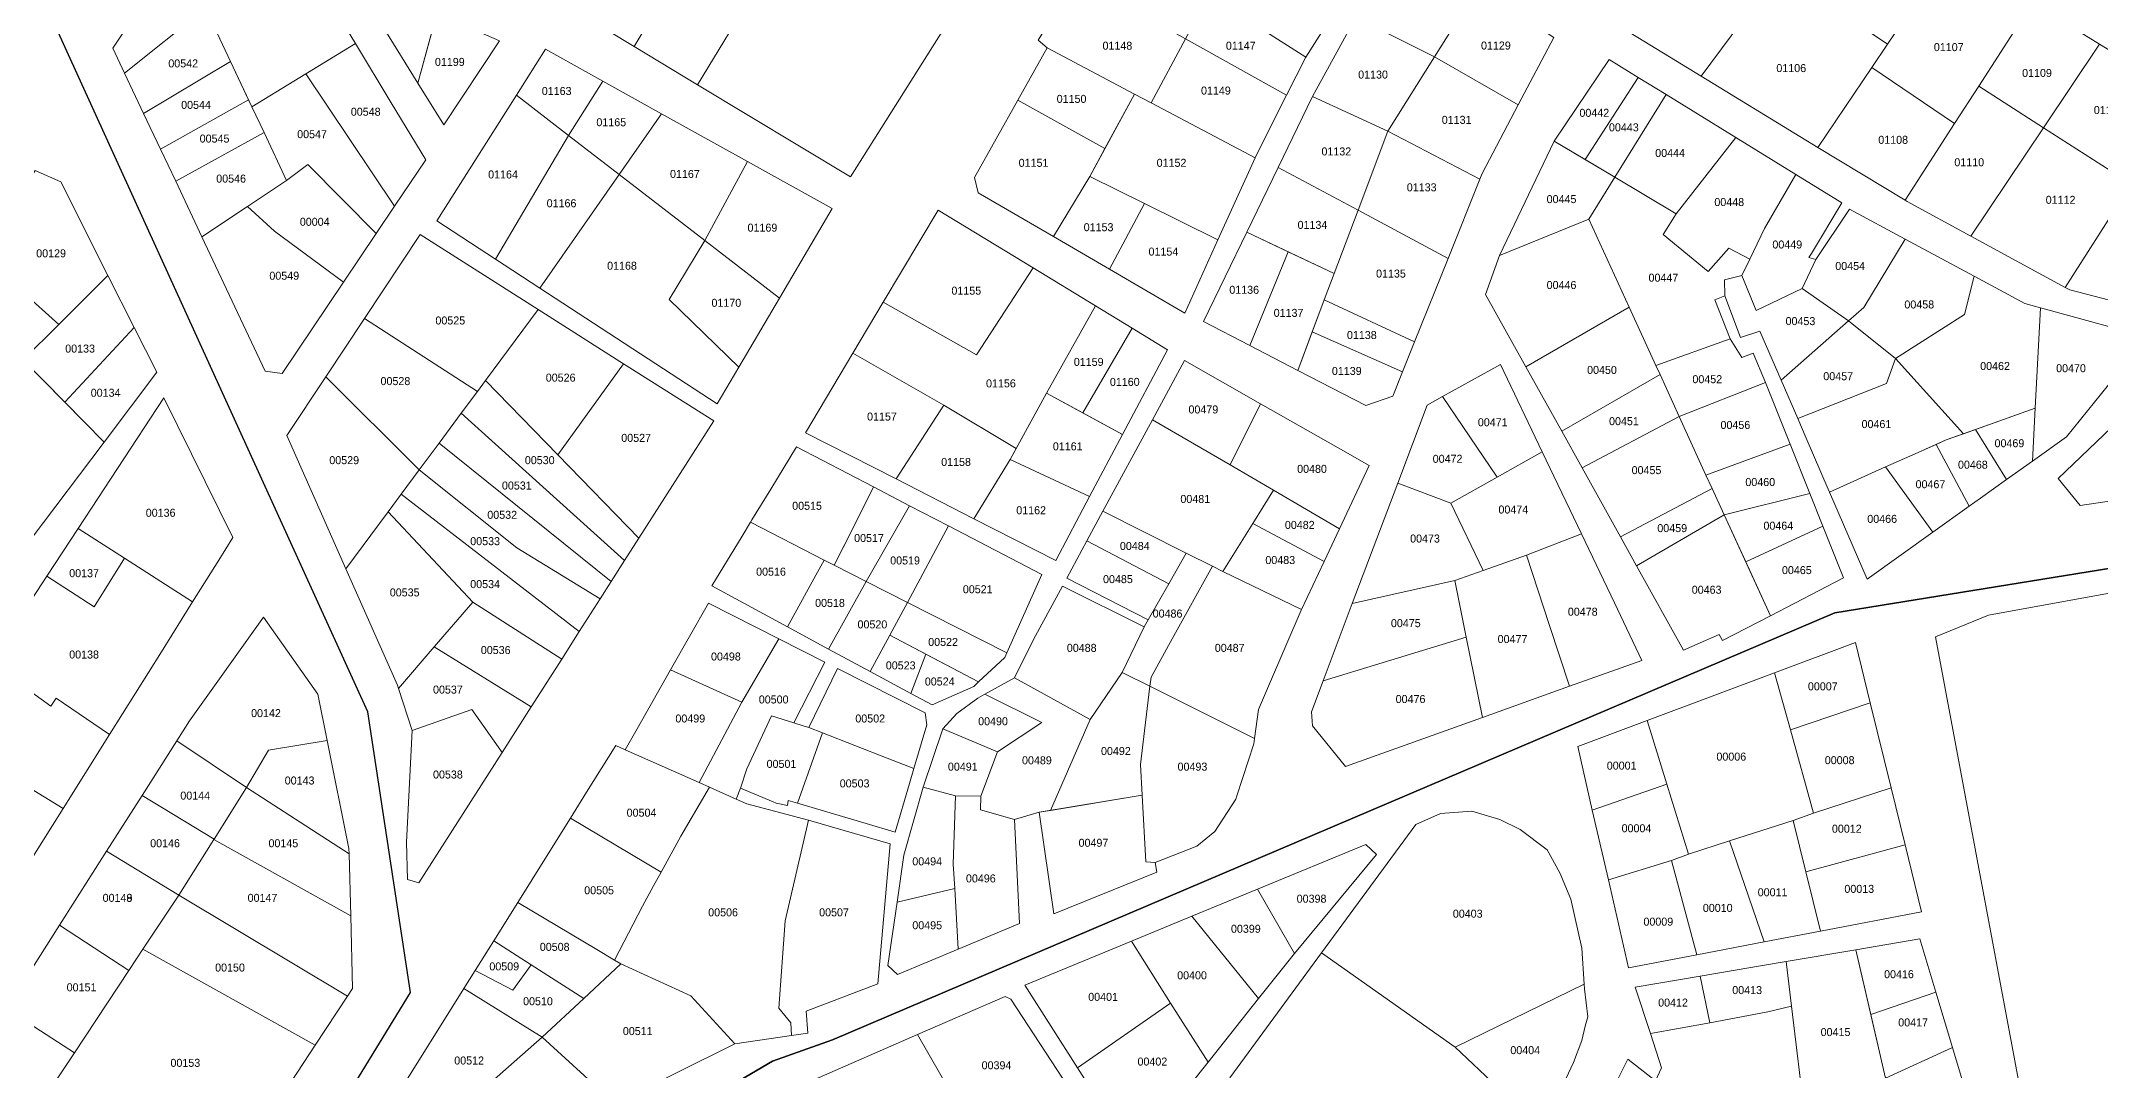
# Model space of a CAD drawing. Header units: metres. Extents: x 245225 to 248406, y 1633796 to 1637634.
# Drawn here: x 245942.6 to 246328.6, y 1634836.4 to 1635029.3 of the extents above; entities that cross this region are included whole.
import ezdxf
from ezdxf.enums import TextEntityAlignment as Align

# ---------------------------------------------------------------- set-up
doc = ezdxf.new("R2010")
doc.units = ezdxf.units.M
doc.header["$MEASUREMENT"] = 0
doc.layers.add('historique_numero_parcelle', color=7, linetype='Continuous')
doc.layers.add('limites_sections', color=7, linetype='Continuous')
doc.layers.add('LIMITES_PARCELLES', color=7, linetype='Continuous', lineweight=0, true_color=0xffffff)
doc.styles.add('Style-FANCY', font='FANCY.shx')

msp = doc.modelspace()

# ---------------------------------------------------------------- linework, layer by layer
at = {"layer": 'limites_parcelles', "flags": 128}
for points in [[(246065.591, 1635021.148), (246076.526, 1635039.201), (246086.776, 1635056.123), (246116.227, 1635038.828), (246094.214, 1635003.903), (246065.591, 1635021.148)], [(246251.894, 1635046.184), (246264.945, 1635037.98), (246253.646, 1635022.812), (246239.265, 1635031.621), (246245.014, 1635041.951), (246248.983, 1635048.169), (246251.894, 1635046.184)], [(245973.386, 1635035.478), (245958.195, 1635023.372), (245955.995, 1635028.033), (245968.247, 1635046.411), (245970.693, 1635041.209), (245973.386, 1635035.478)], [(246185.328, 1635035.422), (246179.581, 1635026.35), (246161.377, 1635037.973), (246162.376, 1635039.847), (246167.436, 1635047.055), (246185.328, 1635035.422)], [(246315.792, 1635036.529), (246305.709, 1635020.934), (246301.157, 1635013.892), (246285.671, 1635024.422), (246288.62, 1635028.799), (246300.262, 1635046.079), (246315.792, 1635036.529)], [(246001.443, 1635028.916), (245982.059, 1635017.027), (245978.054, 1635025.546), (245975.062, 1635031.912), (245993.167, 1635042.625), (246001.443, 1635028.916)], [(246157.018, 1635029.795), (246150.618, 1635017.788), (246147.488, 1635019.444), (246131.12, 1635028.103), (246129.416, 1635029.525), (246136.546, 1635041.238), (246157.018, 1635029.795)], [(246288.62, 1635028.799), (246285.671, 1635024.422), (246275.549, 1635009.397), (246253.646, 1635022.812), (246264.945, 1635037.98), (246268.298, 1635042.48), (246288.62, 1635028.799)], [(245958.195, 1635023.372), (245973.386, 1635035.478), (245975.062, 1635031.912), (245978.054, 1635025.546), (245961.764, 1635015.812), (245958.195, 1635023.372)], [(246008.805, 1634998.414), (245992.178, 1635023.233), (246001.443, 1635028.916), (246008.142, 1635017.82), (246014.627, 1635007.078), (246008.805, 1634998.414)], [(246175.975, 1635019.2), (246170.214, 1635007.776), (246170.084, 1635007.49), (246150.618, 1635017.788), (246157.018, 1635029.795), (246175.975, 1635019.2)], [(246219.384, 1635017.42), (246212.601, 1635004.548), (246212.169, 1635003.472), (246194.92, 1635012.463), (246203.674, 1635026.397), (246219.384, 1635017.42)], [(246008.805, 1634998.414), (246005.374, 1634993.308), (245992.524, 1635006.22), (245988.531, 1635003.255), (245984.327, 1635012.2), (245982.059, 1635017.027), (245992.178, 1635023.233), (246008.805, 1634998.414)], [(246317.835, 1635013.122), (246304.223, 1634992.826), (246292.297, 1634999.317), (246291.891, 1634999.561), (246301.157, 1635013.892), (246305.709, 1635020.934), (246317.835, 1635013.122)], [(245964.934, 1635009.095), (245981.449, 1635018.323), (245982.059, 1635017.027), (245984.327, 1635012.2), (245967.773, 1635003.081), (245964.934, 1635009.095)], [(246141.93, 1635009.216), (246139.093, 1635003.996), (246132.28, 1634992.723), (246118.144, 1635000.95), (246117.509, 1635003.807), (246125.631, 1635018.306), (246141.93, 1635009.216)], [(246150.618, 1635017.788), (246170.084, 1635007.49), (246163.115, 1634992.141), (246149.363, 1634998.928), (246139.093, 1635003.996), (246147.488, 1635019.444), (246150.618, 1635017.788)], [(246194.92, 1635012.463), (246189.356, 1634997.67), (246174.382, 1635005.678), (246180.745, 1635018.836), (246180.832, 1635018.994), (246194.92, 1635012.463)], [(246330.32, 1635005.079), (246334.269, 1635002.535), (246321.88, 1634983.216), (246304.223, 1634992.826), (246317.835, 1635013.122), (246330.32, 1635005.079)], [(245988.531, 1635003.255), (245981.242, 1634998.379), (245972.692, 1634992.66), (245967.773, 1635003.081), (245984.327, 1635012.2), (245988.531, 1635003.255)], [(246271.404, 1635004.354), (246265.508, 1634994.226), (246262.772, 1634988.498), (246258.84, 1634990.575), (246254.951, 1634986.21), (246246.537, 1634993.115), (246248.998, 1634997.005), (246260.185, 1635011.271), (246271.404, 1635004.354)], [(245955.081, 1634985.443), (245945.866, 1634976.248), (245931.474, 1634989.106), (245941.468, 1635005.131), (245946.23, 1635003.015), (245955.081, 1634985.443)], [(246005.374, 1634993.308), (245999.236, 1634984.174), (245986.282, 1634993.73), (245981.242, 1634998.379), (245988.531, 1635003.255), (245992.524, 1635006.22), (246005.374, 1634993.308)], [(246066.917, 1634992.012), (246060.246, 1634980.945), (246073.321, 1634968.285), (246069.237, 1634961.358), (246036.001, 1634983.068), (246050.869, 1635004.387), (246066.917, 1634992.012)], [(246248.998, 1634997.005), (246246.537, 1634993.115), (246254.951, 1634986.21), (246258.84, 1634990.575), (246262.772, 1634988.498), (246261.301, 1634985.416), (246258.046, 1634984.622), (246258.126, 1634981.606), (246256.221, 1634980.891), (246259.078, 1634973.589), (246245.179, 1634968.591), (246240.184, 1634979.514), (246232.646, 1634995.999), (246237.506, 1635003.832), (246248.998, 1634997.005)], [(246272.625, 1634982.982), (246263.973, 1634978.854), (246261.301, 1634985.416), (246262.772, 1634988.498), (246265.508, 1634994.226), (246271.404, 1635004.354), (246280.017, 1634999.045), (246274.338, 1634989.547), (246273.878, 1634988.779), (246275.148, 1634988.461), (246272.625, 1634982.982)], [(246343.358, 1634996.679), (246333.092, 1634980.061), (246322.777, 1634982.727), (246321.88, 1634983.216), (246334.269, 1635002.535), (246343.358, 1634996.679)], [(245999.236, 1634984.174), (245987.745, 1634967.073), (245984.57, 1634967.496), (245972.692, 1634992.66), (245981.242, 1634998.379), (245986.282, 1634993.73), (245999.236, 1634984.174)], [(246206.225, 1634988.649), (246199.961, 1634973.028), (246183.031, 1634980.856), (246184.895, 1634985.812), (246189.356, 1634997.67), (246206.225, 1634988.649)], [(246291.909, 1634992.272), (246284.134, 1634979.41), (246281.281, 1634976.91), (246272.625, 1634982.982), (246275.148, 1634988.461), (246281.498, 1634997.881), (246291.909, 1634992.272)], [(246240.184, 1634979.514), (246220.816, 1634968.295), (246213.236, 1634981.9), (246215.882, 1634989.202), (246232.646, 1634995.999), (246240.184, 1634979.514)], [(246035.72, 1634979.05), (246025.842, 1634965.75), (246024.313, 1634963.691), (246003.136, 1634977.37), (246013.569, 1634993.108), (246035.72, 1634979.05)], [(246169.064, 1634972.335), (246176.258, 1634989.876), (246184.895, 1634985.812), (246183.031, 1634980.856), (246178.068, 1634967.66), (246169.064, 1634972.335)], [(246304.843, 1634985.304), (246303.026, 1634978.14), (246290.087, 1634969.885), (246281.281, 1634976.91), (246284.134, 1634979.41), (246291.909, 1634992.272), (246304.843, 1634985.304)], [(245945.866, 1634976.248), (245939.218, 1634969.615), (245937.522, 1634967.923), (245925.163, 1634978.986), (245931.474, 1634989.106), (245945.866, 1634976.248)], [(246140.175, 1634979.726), (246130.972, 1634963.396), (246125.313, 1634953.02), (246111.757, 1634961.128), (246094.704, 1634970.879), (246100.392, 1634980.416), (246117.881, 1634970.559), (246128.461, 1634986.853), (246140.175, 1634979.726)], [(245959.978, 1634975.721), (245947.009, 1634961.677), (245939.218, 1634969.615), (245945.866, 1634976.248), (245955.081, 1634985.443), (245959.978, 1634975.721)], [(246272.625, 1634982.982), (246281.281, 1634976.91), (246268.645, 1634965.838), (246264.671, 1634975.02), (246261.063, 1634973.827), (246258.126, 1634981.606), (246258.046, 1634984.622), (246261.301, 1634985.416), (246263.973, 1634978.854), (246272.625, 1634982.982)], [(246302.825, 1634955.79), (246290.087, 1634969.885), (246303.026, 1634978.14), (246304.843, 1634985.304), (246314.307, 1634980.206), (246317.293, 1634979.387), (246316.282, 1634960.585), (246302.825, 1634955.79)], [(246245.179, 1634968.591), (246245.969, 1634966.865), (246227.526, 1634956.25), (246220.816, 1634968.295), (246240.184, 1634979.514), (246245.179, 1634968.591)], [(246315.748, 1634950.668), (246316.282, 1634960.585), (246317.293, 1634979.387), (246330.499, 1634975.761), (246335.262, 1634971.422), (246322.138, 1634955.23), (246315.748, 1634950.668)], [(246024.313, 1634963.691), (246021.29, 1634959.622), (246017.151, 1634954.048), (246013.424, 1634949.03), (245995.89, 1634966.441), (246003.136, 1634977.37), (246024.313, 1634963.691)], [(246197.692, 1634967.37), (246195.879, 1634962.85), (246190.799, 1634961.05), (246178.068, 1634967.66), (246180.793, 1634974.904), (246197.692, 1634967.37)], [(246290.087, 1634969.885), (246288.421, 1634965.202), (246271.766, 1634958.626), (246268.645, 1634965.838), (246281.281, 1634976.91), (246290.087, 1634969.885)], [(246265.729, 1634965.39), (246249.558, 1634959.016), (246245.969, 1634966.865), (246245.179, 1634968.591), (246259.078, 1634973.589), (246261.301, 1634970.096), (246263.386, 1634970.902), (246265.729, 1634965.39)], [(245954.345, 1634954.201), (245940.674, 1634936.075), (245921.594, 1634949.535), (245920.129, 1634950.569), (245927.907, 1634958.329), (245937.522, 1634967.923), (245939.218, 1634969.615), (245954.345, 1634954.201)], [(246288.222, 1634949.556), (246277.722, 1634944.865), (246277.487, 1634945.408), (246273.347, 1634954.973), (246271.766, 1634958.626), (246288.421, 1634965.202), (246290.087, 1634969.885), (246302.825, 1634955.79), (246299.612, 1634954.645), (246293.763, 1634952.032), (246288.222, 1634949.556)], [(246013.424, 1634949.03), (246010.01, 1634944.434), (246007.591, 1634941.177), (245999.653, 1634930.488), (245988.592, 1634955.431), (245995.89, 1634966.441), (246013.424, 1634949.03)], [(246039.388, 1634951.841), (246054.592, 1634936.229), (246051.91, 1634932.025), (246021.29, 1634959.622), (246024.313, 1634963.691), (246025.842, 1634965.75), (246039.388, 1634951.841)], [(246215.46, 1634947.675), (246206.773, 1634942.798), (246196.807, 1634946.515), (246202.335, 1634961.156), (246205.193, 1634962.739), (246215.46, 1634947.675)], [(245975.863, 1634932.119), (245970.941, 1634924.268), (245958.186, 1634932.454), (245949.472, 1634938.046), (245956.856, 1634949.296), (245965.545, 1634962.533), (245978.509, 1634936.339), (245975.863, 1634932.119)], [(246125.313, 1634953.02), (246124.197, 1634950.974), (246117.371, 1634939.87), (246102.786, 1634947.311), (246111.757, 1634961.128), (246125.313, 1634953.02)], [(246191.434, 1634949.832), (246185.884, 1634937.992), (246179.674, 1634941.609), (246173.5, 1634945.206), (246165.387, 1634949.932), (246171.07, 1634961.415), (246185.667, 1634953.113), (246191.434, 1634949.832)], [(246254.575, 1634948.046), (246255.742, 1634945.493), (246238.552, 1634936.461), (246231.354, 1634949.379), (246249.558, 1634959.016), (246254.575, 1634948.046)], [(246165.387, 1634949.932), (246173.5, 1634945.206), (246169.625, 1634938.991), (246164.017, 1634929.992), (246162.071, 1634930.969), (246157.181, 1634933.424), (246141.557, 1634941.266), (246150.826, 1634958.415), (246165.387, 1634949.932)], [(246305.999, 1634943.708), (246303.923, 1634942.226), (246297.683, 1634953.783), (246299.612, 1634954.645), (246305.109, 1634956.603), (246310.883, 1634947.195), (246305.999, 1634943.708)], [(246049.386, 1634928.07), (246047.318, 1634924.83), (246031.711, 1634934.411), (246013.424, 1634949.03), (246017.151, 1634954.048), (246049.386, 1634928.07)], [(246091.639, 1634932.011), (246091.203, 1634931.143), (246089.298, 1634932.096), (246075.522, 1634939.226), (246075.781, 1634939.651), (246079.294, 1634945.413), (246084.119, 1634953.325), (246098.571, 1634945.807), (246094.486, 1634937.676), (246091.639, 1634932.011)], [(246231.23, 1634937.049), (246220.955, 1634933.061), (246212.809, 1634930.175), (246206.773, 1634942.798), (246215.46, 1634947.675), (246223.9, 1634952.413), (246231.23, 1634937.049)], [(246274.039, 1634944.555), (246257.987, 1634940.584), (246255.742, 1634945.493), (246254.575, 1634948.046), (246270.328, 1634953.859), (246274.039, 1634944.555)], [(246303.923, 1634942.226), (246297.111, 1634937.363), (246288.222, 1634949.556), (246293.763, 1634952.032), (246297.683, 1634953.783), (246303.923, 1634942.226)], [(246043.404, 1634918.697), (246010.01, 1634944.434), (246013.424, 1634949.03), (246031.711, 1634934.411), (246047.318, 1634924.83), (246043.404, 1634918.697)], [(246043.404, 1634918.697), (246040.125, 1634913.557), (246023.456, 1634924.251), (246007.591, 1634941.177), (246010.01, 1634944.434), (246043.404, 1634918.697)], [(246105.32, 1634942.296), (246097.184, 1634928.11), (246091.203, 1634931.143), (246094.486, 1634937.676), (246098.571, 1634945.807), (246105.32, 1634942.296)], [(246179.674, 1634941.609), (246185.884, 1634937.992), (246183.011, 1634931.862), (246169.625, 1634938.991), (246173.5, 1634945.206), (246179.674, 1634941.609)], [(246206.773, 1634942.798), (246212.809, 1634930.175), (246207.514, 1634928.299), (246188.287, 1634923.945), (246196.807, 1634946.515), (246206.773, 1634942.798)], [(246023.456, 1634924.251), (246016.237, 1634915.86), (246009.527, 1634908.062), (246009.335, 1634908.653), (245999.653, 1634930.488), (246007.591, 1634941.177), (246023.456, 1634924.251)], [(246266.637, 1634921.667), (246257.686, 1634917.024), (246257.051, 1634918.188), (246250.383, 1634915.225), (246241.575, 1634931.034), (246257.987, 1634940.584), (246266.637, 1634921.667)], [(246089.298, 1634932.096), (246087.752, 1634929.274), (246082.451, 1634919.603), (246068.244, 1634927.29), (246073.917, 1634936.593), (246075.522, 1634939.226), (246089.298, 1634932.096)], [(246242.552, 1634913.32), (246228.971, 1634908.456), (246225.249, 1634919.881), (246220.955, 1634933.061), (246231.23, 1634937.049), (246237.408, 1634924.1), (246242.552, 1634913.32)], [(245970.941, 1634924.268), (245965.089, 1634914.935), (245955.377, 1634899.445), (245945.394, 1634906.256), (245944.393, 1634904.756), (245932.989, 1634912.932), (245943.617, 1634929.125), (245952.496, 1634923.334), (245958.186, 1634932.454), (245970.941, 1634924.268)], [(246091.203, 1634931.143), (246097.184, 1634928.11), (246090.15, 1634915.438), (246082.451, 1634919.603), (246087.752, 1634929.274), (246089.298, 1634932.096), (246091.203, 1634931.143)], [(246162.071, 1634930.969), (246154.518, 1634917.324), (246150.576, 1634910.201), (246150.362, 1634908.456), (246145.178, 1634911.048), (246149.306, 1634919.62), (246150.046, 1634920.89), (246153.886, 1634927.635), (246157.181, 1634933.424), (246162.071, 1634930.969)], [(246225.249, 1634919.881), (246228.971, 1634908.456), (246212.669, 1634902.619), (246209.654, 1634917.636), (246207.514, 1634928.299), (246212.809, 1634930.175), (246220.955, 1634933.061), (246225.249, 1634919.881)], [(246170.691, 1634904.112), (246169.977, 1634898.672), (246150.362, 1634908.456), (246150.576, 1634910.201), (246154.518, 1634917.324), (246162.071, 1634930.969), (246164.017, 1634929.992), (246178.784, 1634922.844), (246178.734, 1634922.739), (246172.766, 1634908.919), (246170.691, 1634904.112)], [(246118.242, 1634909.278), (246101.619, 1634918.07), (246104.91, 1634924.192), (246123.564, 1634914.732), (246123.171, 1634913.849), (246118.242, 1634909.278)], [(246149.306, 1634919.62), (246145.178, 1634911.048), (246139.146, 1634902.264), (246124.971, 1634910.039), (246128.569, 1634917.235), (246133.975, 1634927.238), (246149.306, 1634919.62)], [(245985.171, 1634896.462), (245981.043, 1634889.477), (245967.986, 1634898.268), (245970.351, 1634901.988), (245984.229, 1634921.397), (245994.429, 1634907.015), (245996.184, 1634898.28), (245985.171, 1634896.462)], [(246089.408, 1634912.995), (246083.648, 1634901.604), (246079.456, 1634902.938), (246074.805, 1634892.999), (246073.641, 1634889.401), (246072.797, 1634887.33), (246067.835, 1634889.532), (246065.856, 1634890.411), (246073.855, 1634905.485), (246080.804, 1634917.342), (246089.408, 1634912.995)], [(246212.669, 1634902.619), (246186.989, 1634893.423), (246180.851, 1634901.043), (246180.639, 1634903.689), (246182.821, 1634909.469), (246209.654, 1634917.636), (246212.669, 1634902.619)], [(245932.989, 1634912.932), (245944.393, 1634904.756), (245945.394, 1634906.256), (245955.377, 1634899.445), (245946.692, 1634885.592), (245935.975, 1634892.134), (245924.097, 1634899.384), (245932.989, 1634912.932)], [(246034.402, 1634904.589), (246028.938, 1634896.027), (246023.245, 1634904.142), (246012.087, 1634900.186), (246009.527, 1634908.062), (246016.237, 1634915.86), (246034.402, 1634904.589)], [(246105.553, 1634907.104), (246108.359, 1634914.505), (246118.242, 1634909.278), (246117.351, 1634908.451), (246109.519, 1634904.959), (246105.553, 1634907.104)], [(246073.855, 1634905.485), (246065.856, 1634890.411), (246052.033, 1634896.548), (246054.274, 1634900.514), (246060.533, 1634911.542), (246073.855, 1634905.485)], [(246108.566, 1634901.254), (246106.143, 1634893.033), (246101.111, 1634894.995), (246089.001, 1634899.718), (246086.441, 1634900.716), (246091.827, 1634911.773), (246108.249, 1634903.477), (246108.566, 1634901.254)], [(246118.667, 1634887.857), (246121.816, 1634896.149), (246130.071, 1634901.653), (246119.41, 1634906.959), (246124.971, 1634910.039), (246139.146, 1634902.264), (246131.719, 1634885.199), (246129.615, 1634884.852), (246124.971, 1634883.474), (246118.587, 1634885.317), (246118.667, 1634887.857)], [(246131.719, 1634885.199), (246139.146, 1634902.264), (246145.178, 1634911.048), (246150.362, 1634908.456), (246148.695, 1634894.86), (246148.565, 1634893.797), (246148.9, 1634888.036), (246131.719, 1634885.199)], [(246270.399, 1634900.272), (246274.722, 1634884.666), (246270.885, 1634883.343), (246258.979, 1634879.506), (246251.306, 1634876.993), (246247.234, 1634890.117), (246243.537, 1634902.031), (246267.43, 1634910.991), (246270.399, 1634900.272)], [(246121.816, 1634896.149), (246111.53, 1634900.514), (246114.176, 1634903.371), (246118.091, 1634906.229), (246119.41, 1634906.959), (246130.071, 1634901.653), (246121.816, 1634896.149)], [(246159.155, 1634878.5), (246151.323, 1634875.431), (246149.623, 1634875.594), (246148.9, 1634888.036), (246148.565, 1634893.797), (246148.695, 1634894.86), (246150.362, 1634908.456), (246169.977, 1634898.672), (246169.844, 1634897.656), (246166.665, 1634887.92), (246166.457, 1634887.284), (246162.541, 1634881.252), (246159.155, 1634878.5)], [(246028.938, 1634896.027), (246013.357, 1634871.611), (246011.24, 1634872.246), (246011.029, 1634879.231), (246012.087, 1634900.186), (246023.245, 1634904.142), (246028.938, 1634896.027)], [(246089.001, 1634899.718), (246084.281, 1634886.557), (246082.531, 1634887.073), (246082.425, 1634886.12), (246080.309, 1634886.544), (246079.733, 1634886.79), (246073.641, 1634889.401), (246074.805, 1634892.999), (246079.456, 1634902.938), (246083.648, 1634901.604), (246085.359, 1634901.06), (246086.441, 1634900.716), (246089.001, 1634899.718)], [(246000.274, 1634877.078), (245981.043, 1634889.477), (245985.171, 1634896.462), (245996.184, 1634898.28), (246000.249, 1634878.043), (246000.274, 1634877.078)], [(246052.033, 1634896.548), (246065.856, 1634890.411), (246067.835, 1634889.532), (246062.433, 1634880.36), (246058.746, 1634873.646), (246041.773, 1634883.776), (246044.784, 1634888.593), (246050.252, 1634897.339), (246052.033, 1634896.548)], [(246105.314, 1634890.22), (246102.64, 1634881.146), (246097.188, 1634882.753), (246084.281, 1634886.557), (246089.001, 1634899.718), (246101.111, 1634894.995), (246106.143, 1634893.033), (246105.314, 1634890.22)], [(246121.816, 1634896.149), (246118.667, 1634887.857), (246113.904, 1634887.937), (246107.862, 1634889.543), (246111.53, 1634900.514), (246121.816, 1634896.149)], [(246000.274, 1634877.078), (246000.567, 1634865.469), (245974.907, 1634879.736), (245974.968, 1634879.832), (245981.043, 1634889.477), (246000.274, 1634877.078)], [(246072.797, 1634887.33), (246074.805, 1634886.438), (246086.341, 1634883.369), (246082.002, 1634864.53), (246080.838, 1634848.126), (246083.06, 1634845.374), (246083.166, 1634843.046), (246072.583, 1634841.459), (246064.328, 1634850.454), (246051.214, 1634856.429), (246050.031, 1634857.142), (246055.249, 1634867.277), (246057.327, 1634871.062), (246058.746, 1634873.646), (246062.433, 1634880.36), (246067.835, 1634889.532), (246072.797, 1634887.33)], [(246104.227, 1634876.807), (246107.862, 1634889.543), (246113.904, 1634887.937), (246113.507, 1634875.157), (246113.767, 1634870.555), (246102.962, 1634867.999), (246104.227, 1634876.807)], [(246251.306, 1634876.993), (246248.131, 1634875.802), (246236.273, 1634872.17), (246233.267, 1634885.243), (246247.234, 1634890.117), (246251.306, 1634876.993)], [(246291.909, 1634878.725), (246273.294, 1634873.665), (246270.885, 1634883.343), (246274.722, 1634884.666), (246289.28, 1634889.443), (246291.909, 1634878.725)], [(245974.968, 1634879.832), (245974.907, 1634879.736), (245968.343, 1634869.316), (245954.819, 1634877.565), (245961.462, 1634888.009), (245974.968, 1634879.832)], [(246125.923, 1634864.001), (246114.407, 1634859.203), (246113.767, 1634870.555), (246113.507, 1634875.157), (246113.904, 1634887.937), (246118.667, 1634887.857), (246118.587, 1634885.317), (246124.971, 1634883.474), (246125.413, 1634874.426), (246125.923, 1634864.001)], [(246151.323, 1634875.431), (246151.641, 1634873.632), (246132.379, 1634865.8), (246129.615, 1634884.852), (246148.9, 1634888.036), (246149.623, 1634875.594), (246151.323, 1634875.431)], [(246055.249, 1634867.277), (246050.031, 1634857.142), (246046.716, 1634859.141), (246031.887, 1634867.964), (246037.285, 1634876.598), (246041.773, 1634883.776), (246058.746, 1634873.646), (246057.327, 1634871.062), (246055.249, 1634867.277)], [(246086.235, 1634843.469), (246083.166, 1634843.046), (246083.06, 1634845.374), (246080.838, 1634848.126), (246082.002, 1634864.53), (246086.341, 1634883.369), (246101.687, 1634878.924), (246099.359, 1634852.677), (246085.918, 1634847.597), (246086.235, 1634843.469)], [(246231.743, 1634852.655), (246207.553, 1634840.851), (246182.531, 1634858.496), (246200.208, 1634882.548), (246204.812, 1634884.612), (246210.685, 1634885.088), (246215.924, 1634883.501), (246219.734, 1634881.596), (246224.814, 1634877.786), (246227.196, 1634873.499), (246229.259, 1634868.578), (246231.323, 1634859.37), (246231.743, 1634852.655)], [(246273.294, 1634873.665), (246276.051, 1634862.586), (246265.473, 1634860.568), (246258.979, 1634879.506), (246270.885, 1634883.343), (246273.294, 1634873.665)], [(246000.567, 1634865.469), (246000.911, 1634851.849), (245999.961, 1634850.402), (245968.343, 1634869.316), (245974.907, 1634879.736), (246000.567, 1634865.469)], [(246265.473, 1634860.568), (246252.852, 1634858.16), (246248.131, 1634875.802), (246251.306, 1634876.993), (246258.979, 1634879.506), (246265.473, 1634860.568)], [(245968.343, 1634869.316), (245961.639, 1634859.196), (245959.008, 1634855.224), (245946.006, 1634863.707), (245954.819, 1634877.565), (245968.343, 1634869.316)], [(246114.407, 1634859.203), (246103.063, 1634854.476), (246101.264, 1634856.169), (246102.962, 1634867.999), (246113.767, 1634870.555), (246114.407, 1634859.203)], [(246050.031, 1634857.142), (246051.214, 1634856.429), (246044.26, 1634849.973), (246034.4, 1634856.29), (246027.394, 1634860.778), (246031.887, 1634867.964), (246046.716, 1634859.141), (246050.031, 1634857.142)], [(246170.72, 1634849.942), (246161.254, 1634838.027), (246154.241, 1634849.102), (246146.899, 1634860.697), (246158.243, 1634865.371), (246170.72, 1634849.942)], [(245993.922, 1634841.206), (245977.892, 1634816.792), (245969.48, 1634801.426), (245952.188, 1634813.889), (245938.27, 1634823.921), (245948.791, 1634839.803), (245959.008, 1634855.224), (245961.639, 1634859.196), (245993.922, 1634841.206)], [(246207.553, 1634840.851), (246215.479, 1634833.355), (246198.239, 1634808.042), (246179.824, 1634821.165), (246181.729, 1634823.494), (246165.351, 1634835.119), (246182.531, 1634858.496), (246207.553, 1634840.851)], [(246288.242, 1634835.056), (246278.293, 1634829.937), (246273.139, 1634827.286), (246270.6, 1634848.547), (246269.607, 1634856.866), (246282.632, 1634859.075), (246288.242, 1634835.056)], [(246023.9, 1634855.189), (246030.939, 1634851.543), (246034.4, 1634856.29), (246044.26, 1634849.973), (246036.464, 1634842.737), (246021.783, 1634851.804), (246023.9, 1634855.189)], [(246064.328, 1634850.454), (246072.583, 1634841.459), (246050.079, 1634830.276), (246036.464, 1634842.737), (246044.26, 1634849.973), (246051.214, 1634856.429), (246064.328, 1634850.454)], [(246270.6, 1634848.547), (246266.176, 1634847.439), (246255.285, 1634845.429), (246253.46, 1634854.127), (246264.792, 1634856.049), (246269.607, 1634856.866), (246270.6, 1634848.547)], [(246036.464, 1634842.737), (246031.232, 1634838.122), (246017.494, 1634826.005), (246010.353, 1634833.521), (246021.783, 1634851.804), (246036.464, 1634842.737)], [(246222.653, 1634826.571), (246215.479, 1634833.355), (246207.553, 1634840.851), (246231.743, 1634852.655), (246231.799, 1634851.75), (246232.434, 1634846.512), (246231.958, 1634844.765), (246231.323, 1634842.067), (246229.736, 1634837.939), (246228.307, 1634834.923), (246222.653, 1634826.571)], [(246135.183, 1634833.209), (246117.954, 1634823.729), (246106.802, 1634843.202), (246123.214, 1634850.348), (246124.272, 1634849.819), (246135.183, 1634833.209)], [(246273.139, 1634827.286), (246261.757, 1634821.43), (246245.088, 1634834.527), (246246.246, 1634836.987), (246244.161, 1634843.376), (246255.285, 1634845.429), (246266.176, 1634847.439), (246270.6, 1634848.547), (246273.139, 1634827.286)], [(246117.954, 1634823.729), (246119.585, 1634820.88), (246102.144, 1634812.777), (246087.363, 1634834.738), (246106.802, 1634843.202), (246117.954, 1634823.729)], [(246043.052, 1634826.784), (246025.189, 1634817.907), (246017.494, 1634826.005), (246031.232, 1634838.122), (246036.464, 1634842.737), (246050.079, 1634830.276), (246043.052, 1634826.784)], [(246245.088, 1634834.527), (246261.757, 1634821.43), (246251.104, 1634807.927), (246248.362, 1634804.451), (246229.754, 1634819.795), (246236.403, 1634831.589), (246239.896, 1634838.574), (246245.088, 1634834.527)]]:
    msp.add_lwpolyline(points, close=True, dxfattribs=at)
msp.add_lwpolyline([(246329.298, 1634748.139), (246297.601, 1634917.711), (246307.497, 1634921.759), (246337.369, 1634927.213)], dxfattribs=at)
at = {"layer": 'limites_parcelles'}
for points in [[(246020.546, 1635048.367), (246013.153, 1635021.494), (246000.776, 1635041.493), (246015.387, 1635054.188)], [(246064.833, 1635046.961), (246053.668, 1635028.332), (246043.625, 1635034.383), (246056.104, 1635052.754)], [(246278.428, 1635035.661), (246291.116, 1635051.704), (246300.262, 1635046.079), (246288.62, 1635028.799)], [(246211.88, 1635039.46), (246203.674, 1635026.397), (246188.957, 1635033.795), (246197.361, 1635049.104)], [(246053.668, 1635028.332), (246064.833, 1635046.961), (246076.526, 1635039.201), (246065.591, 1635021.148)], [(246179.581, 1635026.35), (246175.975, 1635019.2), (246157.018, 1635029.795), (246161.377, 1635037.973)], [(246219.384, 1635017.42), (246203.674, 1635026.397), (246211.88, 1635039.46), (246226.042, 1635030.054)], [(246328.352, 1635028.806), (246317.835, 1635013.122), (246305.709, 1635020.934), (246315.792, 1635036.529)], [(246028.433, 1635029.379), (246018.014, 1635013.64), (246013.153, 1635021.494), (246016.74, 1635034.533)], [(246203.674, 1635026.397), (246194.92, 1635012.463), (246180.832, 1635018.994), (246188.957, 1635033.795)], [(246340.802, 1635021.15), (246330.32, 1635005.079), (246317.835, 1635013.122), (246328.352, 1635028.806)], [(245981.449, 1635018.323), (245964.934, 1635009.095), (245961.764, 1635015.812), (245978.054, 1635025.546)], [(246047.823, 1635021.849), (246041.398, 1635011.69), (246031.632, 1635019.221), (246037.064, 1635027.821)], [(246141.93, 1635009.216), (246125.631, 1635018.306), (246131.12, 1635028.103), (246147.488, 1635019.444)], [(246241.863, 1635022.566), (246231.928, 1635007.146), (246226.147, 1635010.581), (246236.413, 1635025.926)], [(246301.157, 1635013.892), (246291.891, 1634999.561), (246275.549, 1635009.397), (246285.671, 1635024.422)], [(246041.398, 1635011.69), (246047.823, 1635021.849), (246058.798, 1635015.756), (246050.869, 1635004.387)], [(246231.928, 1635007.146), (246241.863, 1635022.566), (246247.12, 1635019.326), (246237.506, 1635003.832)], [(246041.398, 1635011.69), (246027.691, 1634988.497), (246016.744, 1634995.648), (246031.632, 1635019.221)], [(246260.185, 1635011.271), (246248.998, 1634997.005), (246237.506, 1635003.832), (246247.12, 1635019.326)], [(246074.964, 1635006.782), (246066.917, 1634992.012), (246050.869, 1635004.387), (246058.798, 1635015.756)], [(246050.869, 1635004.387), (246036.001, 1634983.068), (246027.691, 1634988.497), (246041.398, 1635011.69)], [(246212.169, 1635003.472), (246206.225, 1634988.649), (246189.356, 1634997.67), (246194.92, 1635012.463)], [(246237.506, 1635003.832), (246232.646, 1634995.999), (246215.882, 1634989.202), (246226.147, 1635010.581)], [(246080.937, 1634981.201), (246066.917, 1634992.012), (246074.964, 1635006.782), (246090.827, 1634997.976)], [(246189.356, 1634997.67), (246184.895, 1634985.812), (246168.504, 1634993.525), (246174.382, 1635005.678)], [(246149.363, 1634998.928), (246142.807, 1634986.597), (246132.28, 1634992.723), (246139.093, 1635003.996)], [(246128.461, 1634986.853), (246117.881, 1634970.559), (246100.392, 1634980.416), (246110.683, 1634997.669)], [(246163.115, 1634992.141), (246156.879, 1634978.407), (246142.807, 1634986.597), (246149.363, 1634998.928)], [(246176.258, 1634989.876), (246169.064, 1634972.335), (246160.425, 1634976.82), (246168.504, 1634993.525)], [(246073.321, 1634968.285), (246060.246, 1634980.945), (246066.917, 1634992.012), (246080.937, 1634981.201)], [(246051.7, 1634968.909), (246039.388, 1634951.841), (246025.842, 1634965.75), (246035.72, 1634979.05)], [(246147.06, 1634975.538), (246137.771, 1634959.676), (246130.972, 1634963.396), (246140.175, 1634979.726)], [(246197.692, 1634967.37), (246180.793, 1634974.904), (246183.031, 1634980.856), (246199.961, 1634973.028)], [(245947.009, 1634961.677), (245959.978, 1634975.721), (245964.222, 1634967.296), (245954.345, 1634954.201)], [(246137.771, 1634959.676), (246147.06, 1634975.538), (246153.651, 1634971.528), (246145.202, 1634955.611)], [(246111.757, 1634961.128), (246102.786, 1634947.311), (246085.812, 1634955.97), (246094.704, 1634970.879)], [(246039.388, 1634951.841), (246051.7, 1634968.909), (246068.602, 1634958.183), (246054.592, 1634936.229)], [(246171.07, 1634961.415), (246165.387, 1634949.932), (246150.826, 1634958.415), (246156.826, 1634969.517)], [(246223.9, 1634952.413), (246215.46, 1634947.675), (246205.193, 1634962.739), (246216.093, 1634968.776)], [(246249.558, 1634959.016), (246231.354, 1634949.379), (246227.526, 1634956.25), (246245.969, 1634966.865)], [(246343.203, 1634945.072), (246324.705, 1634942.344), (246320.604, 1634947.371), (246340.646, 1634966.542)], [(246145.202, 1634955.611), (246139.051, 1634944.022), (246124.197, 1634950.974), (246130.972, 1634963.396)], [(246270.328, 1634953.859), (246254.575, 1634948.046), (246249.558, 1634959.016), (246265.729, 1634965.39)], [(246051.91, 1634932.025), (246049.386, 1634928.07), (246017.151, 1634954.048), (246021.29, 1634959.622)], [(246310.883, 1634947.195), (246305.109, 1634956.603), (246316.282, 1634960.585), (246315.748, 1634950.668)], [(246139.051, 1634944.022), (246132.696, 1634932.052), (246117.371, 1634939.87), (246124.197, 1634950.974)], [(246297.111, 1634937.363), (246284.779, 1634928.56), (246277.722, 1634944.865), (246288.222, 1634949.556)], [(246257.987, 1634940.584), (246241.575, 1634931.034), (246238.552, 1634936.461), (246255.742, 1634945.493)], [(246276.458, 1634938.49), (246262.014, 1634931.777), (246257.987, 1634940.584), (246274.039, 1634944.555)], [(246097.184, 1634928.11), (246105.32, 1634942.296), (246112.607, 1634938.506), (246104.91, 1634924.192)], [(246157.181, 1634933.424), (246153.886, 1634927.635), (246138.544, 1634935.692), (246141.557, 1634941.266)], [(245958.186, 1634932.454), (245952.496, 1634923.334), (245943.617, 1634929.125), (245949.472, 1634938.046)], [(246123.564, 1634914.732), (246104.91, 1634924.192), (246112.607, 1634938.506), (246130.083, 1634929.415)], [(246153.886, 1634927.635), (246150.046, 1634920.89), (246134.771, 1634928.71), (246138.544, 1634935.692)], [(246183.011, 1634931.862), (246178.784, 1634922.844), (246164.017, 1634929.992), (246169.625, 1634938.991)], [(246262.014, 1634931.777), (246276.458, 1634938.49), (246280.334, 1634928.771), (246266.637, 1634921.667)], [(246104.91, 1634924.192), (246097.938, 1634911.224), (246090.15, 1634915.438), (246097.184, 1634928.11)], [(246209.654, 1634917.636), (246182.821, 1634909.469), (246188.287, 1634923.945), (246207.514, 1634928.299)], [(246034.402, 1634904.589), (246016.237, 1634915.86), (246023.456, 1634924.251), (246040.125, 1634913.557)], [(246080.804, 1634917.342), (246073.855, 1634905.485), (246060.533, 1634911.542), (246067.609, 1634924.009)], [(246108.359, 1634914.505), (246105.553, 1634907.104), (246097.938, 1634911.224), (246101.619, 1634918.07)], [(246285.369, 1634905.386), (246270.399, 1634900.272), (246267.43, 1634910.991), (246282.599, 1634916.679)], [(246289.28, 1634889.443), (246274.722, 1634884.666), (246270.399, 1634900.272), (246285.369, 1634905.386)], [(246247.234, 1634890.117), (246233.267, 1634885.243), (246230.529, 1634897.153), (246243.537, 1634902.031)], [(245981.043, 1634889.477), (245974.968, 1634879.832), (245961.462, 1634888.009), (245967.986, 1634898.268)], [(245946.692, 1634885.592), (245936.705, 1634869.664), (245926.144, 1634877.392), (245935.975, 1634892.134)], [(246177.454, 1634858.418), (246170.498, 1634870.42), (246190.815, 1634878.791), (246192.8, 1634876.939)], [(246276.051, 1634862.586), (246273.294, 1634873.665), (246291.909, 1634878.725), (246294.982, 1634866.197)], [(246252.852, 1634858.16), (246240.054, 1634855.719), (246236.273, 1634872.17), (246248.131, 1634875.802)], [(246170.72, 1634849.942), (246158.243, 1634865.371), (246170.498, 1634870.42), (246177.454, 1634858.418)], [(245993.922, 1634841.206), (245961.639, 1634859.196), (245968.343, 1634869.316), (245999.961, 1634850.402)], [(245959.008, 1634855.224), (245948.791, 1634839.803), (245936.036, 1634848.031), (245946.006, 1634863.707)], [(246034.4, 1634856.29), (246030.939, 1634851.543), (246023.9, 1634855.189), (246027.394, 1634860.778)], [(246154.241, 1634849.102), (246136.798, 1634836.939), (246126.918, 1634852.465), (246146.899, 1634860.697)], [(246297.652, 1634851.172), (246285.464, 1634846.95), (246282.632, 1634859.075), (246294.664, 1634861.117)], [(246255.285, 1634845.429), (246244.161, 1634843.376), (246241.324, 1634852.068), (246253.46, 1634854.127)], [(246285.464, 1634846.95), (246297.652, 1634851.172), (246300.773, 1634840.784), (246288.242, 1634835.056)], [(245948.791, 1634839.803), (245938.27, 1634823.921), (245926.727, 1634833.393), (245936.036, 1634848.031)], [(246161.254, 1634838.027), (246147.291, 1634820.45), (246136.798, 1634836.939), (246154.241, 1634849.102)], [(246296.759, 1634816.821), (246288.242, 1634835.056), (246300.773, 1634840.784), (246305.777, 1634824.128)]]:
    msp.add_3dface(points, dxfattribs=at)
at = {"layer": 'limites_sections', "flags": 128}
for points in [[(246475.166, 1634954), (246278.712, 1634922.249), (246090.858, 1634842.213), (246079.613, 1634838.244), (246000.899, 1634791.942), (245962.083, 1634769.837), (246011.802, 1634851.075), (246003.757, 1634903.681), (245876.166, 1635183.709), (245912.36, 1635240.445), (245993.803, 1635359.213), (246015.039, 1635394.607), (246192.559, 1635664.461), (246208.147, 1635671.811), (246232.762, 1635710.906), (246254.482, 1635744.209), (246290.68, 1635810.814), (246301.781, 1635826.742), (246319.639, 1635860.527), (246346.185, 1635924.719)], [(246589.0941, 1634657.0569), (246244.6059, 1634539.0524), (246115.6959, 1634492.9383), (246033.9971, 1634467.0856), (246033.9971, 1634467.0856), (246024.0218, 1634473.9133), (245986.6488, 1634482.7767), (245971.9644, 1634485.3961), (245957.9865, 1634495.105), (245980.659465, 1634459.521717), (245859.63, 1634496.913), (245808.274, 1634518.519), (245962.083, 1634769.837), (246000.899, 1634791.942), (246079.613, 1634838.244), (246090.858, 1634842.213), (246278.712, 1634922.249), (246475.166, 1634954)]]:
    msp.add_lwpolyline(points, dxfattribs=at)

# ---------------------------------------------------------------- texts
at = {"layer": 'historique_numero_parcelle', "style": 'Style-FANCY'}
for s, p in [('01148', (246144.262993, 1635028.498708)), ('01147', (246167.382671, 1635028.498708)), ('01129', (246215.20105, 1635028.525186)), ('01107', (246300.069142, 1635028.233696)), ('00542', (245969.183434, 1635025.177043)), ('01199', (246019.147194, 1635025.456329)), ('01106', (246270.552714, 1635024.301433)), ('01163', (246039.173547, 1635020.005479)), ('01149', (246162.722183, 1635020.085496)), ('01130', (246192.172754, 1635023.084032)), ('01109', (246316.609307, 1635023.386954)), ('00544', (245971.582215, 1635017.4007)), ('00548', (246003.383195, 1635016.120428)), ('01150', (246135.673073, 1635018.53088)), ('00442', (246233.643631, 1635015.918578)), ('01111', (246330.042479, 1635016.436908)), ('01165', (246049.408345, 1635014.152809)), ('01131', (246207.844789, 1635014.602234)), ('00443', (246239.178777, 1635013.201267)), ('00545', (245975.054736, 1635011.09079)), ('00547', (245993.331161, 1635011.913822)), ('01132', (246185.296249, 1635008.680978)), ('00444', (246247.847025, 1635008.393717)), ('01108', (246289.651579, 1635010.858583)), ('01164', (246029.121513, 1635004.367877)), ('01167', (246063.207046, 1635004.459325)), ('01151', (246128.545267, 1635006.551197)), ('01152', (246154.406409, 1635006.551197)), ('01110', (246303.907191, 1635006.651976)), ('00546', (245978.161728, 1635003.592057)), ('01133', (246201.288122, 1635001.959552)), ('01166', (246040.087368, 1634998.972447)), ('00445', (246227.498183, 1634999.748618)), ('00448', (246258.933635, 1634999.19993)), ('01112', (246321.033181, 1634999.616198)), ('00004', (245993.82397, 1634995.502322)), ('01169', (246077.736804, 1634994.400048)), ('01153', (246140.733359, 1634994.485781)), ('01134', (246180.818525, 1634994.918059)), ('00129', (245944.423852, 1634989.593238)), ('01154', (246152.887182, 1634989.913383)), ('00449', (246269.808108, 1634991.243957)), ('00549', (245988.12238, 1634985.393912)), ('01168', (246051.418752, 1634987.267107)), ('01135', (246195.531048, 1634985.796124)), ('00447', (246246.597048, 1634985.025496)), ('00454', (246281.596402, 1634987.220247)), ('01155', (246115.945957, 1634982.597545)), ('01136', (246168.025027, 1634982.75548)), ('00446', (246227.498183, 1634983.653776)), ('01170', (246070.974527, 1634980.317062)), ('01137', (246176.340801, 1634978.434563)), ('00458', (246294.543292, 1634980.012188)), ('00525', (246019.241258, 1634977.011726)), ('01138', (246190.073763, 1634974.279746)), ('00453', (246272.275425, 1634976.886627)), ('00133', (245949.858339, 1634971.7405)), ('00526', (246039.919728, 1634966.29925)), ('01159', (246138.88287, 1634969.246142)), ('01139', (246187.248377, 1634967.549923)), ('00450', (246235.0829, 1634967.74183)), ('00452', (246254.821439, 1634966.004319)), ('00457', (246279.351013, 1634966.569337)), ('00462', (246308.747618, 1634968.479479)), ('00470', (246322.986095, 1634968.062248)), ('00134', (245954.640688, 1634963.46728)), ('00528', (246008.950978, 1634965.649316)), ('01156', (246122.434088, 1634965.222432)), ('01160', (246145.645148, 1634965.496776)), ('01157', (246100.136848, 1634959.00397)), ('00479', (246160.373028, 1634960.335099)), ('00451', (246239.195095, 1634958.139794)), ('00527', (246054.070903, 1634955.011959)), ('00471', (246214.605057, 1634957.938672)), ('00456', (246260.082439, 1634957.431072)), ('00461', (246286.518915, 1634957.597171)), ('00529', (245999.355854, 1634950.834746)), ('00530', (246036.000087, 1634950.834746)), ('01158', (246114.026932, 1634950.499309)), ('01161', (246134.953439, 1634953.425644)), ('00472', (246206.145682, 1634951.093139)), ('00469', (246311.44339, 1634954.007839)), ('00480', (246180.738187, 1634949.204575)), ('00455', (246243.424782, 1634948.965603)), ('00460', (246264.743393, 1634946.730727)), ('00468', (246304.589731, 1634949.984128)), ('00531', (246031.705127, 1634946.079452)), ('00481', (246158.858695, 1634943.560929)), ('00467', (246296.639486, 1634946.32621)), ('00136', (245964.952627, 1634940.977864)), ('00532', (246028.963663, 1634940.592574)), ('00515', (246086.102786, 1634942.281912)), ('01162', (246128.099779, 1634941.445961)), ('00474', (246218.469215, 1634941.582551)), ('00466', (246287.592655, 1634939.833404)), ('00533', (246025.765289, 1634935.654384)), ('00517', (246097.708317, 1634936.246346)), ('00482', (246178.44058, 1634938.701123)), ('00473', (246201.915995, 1634936.147929)), ('00459', (246248.242392, 1634938.101025)), ('00464', (246268.128262, 1634938.553133)), ('00519', (246104.470594, 1634932.03974)), ('00484', (246147.523582, 1634934.754864)), ('00483', (246174.785295, 1634932.11687)), ('00137', (245950.605581, 1634929.656615)), ('00534', (246025.765289, 1634927.606963)), ('00516', (246079.340509, 1634929.936436)), ('00485', (246144.360641, 1634928.543867)), ('00465', (246271.600783, 1634930.231368)), ('00535', (246010.687238, 1634926.052347)), ('00518', (246090.397746, 1634924.083767)), ('00521', (246118.086531, 1634926.64431)), ('00463', (246254.695089, 1634926.550587)), ('00520', (246098.347991, 1634920.060056)), ('00486', (246153.66157, 1634922.089787)), ('00475', (246198.316192, 1634920.291505)), ('00478', (246231.47485, 1634922.434)), ('00522', (246111.5984, 1634916.767929)), ('00488', (246137.578315, 1634915.662301)), ('00487', (246165.306264, 1634915.662301)), ('00477', (246218.315824, 1634917.312914)), ('00138', (245950.605581, 1634914.416473)), ('00536', (246027.747139, 1634915.250056)), ('00498', (246070.888478, 1634914.041433)), ('00523', (246103.648155, 1634912.378427)), ('00537', (246018.79169, 1634907.842771)), ('00524', (246110.958725, 1634909.360644)), ('00007', (246276.46345, 1634908.45502)), ('00500', (246079.843927, 1634905.994012)), ('00476', (246199.203904, 1634906.077878)), ('00142', (245984.6934, 1634903.435406)), ('00499', (246064.217583, 1634902.427541)), ('00502', (246097.937588, 1634902.427541)), ('00490', (246120.953296, 1634901.909181)), ('00492', (246143.981592, 1634896.330855)), ('00501', (246081.306041, 1634893.92288)), ('00491', (246115.287604, 1634893.40452)), ('00489', (246129.177687, 1634894.593343)), ('00493', (246158.328586, 1634893.40452)), ('00006', (246259.318122, 1634895.284342)), ('00008', (246279.62618, 1634894.617473)), ('00143', (245990.997405, 1634890.80786)), ('00538', (246018.79169, 1634891.930825)), ('00503', (246095.01336, 1634890.264962)), ('00144', (245971.433252, 1634887.977548)), ('00504', (246055.07937, 1634884.778084)), ('00004', (246241.546922, 1634881.860728)), ('00012', (246280.964809, 1634881.7741)), ('00146', (245965.781386, 1634879.051178)), ('00145', (245987.954093, 1634879.051178)), ('00497', (246139.778014, 1634879.138637)), ('00494', (246108.616708, 1634875.663614)), ('00505', (246047.129125, 1634870.237857)), ('00496', (246118.668742, 1634872.462936)), ('00011', (246267.057154, 1634869.865161)), ('00013', (246283.300446, 1634870.50314)), ('00148', (245956.868827, 1634868.818511)), ('00149', (245956.868827, 1634868.818511)), ('00147', (245984.041262, 1634868.818511)), ('00506', (246070.363031, 1634866.105552)), ('00507', (246091.152465, 1634866.105552)), ('00398', (246180.652933, 1634868.660234)), ('00403', (246209.914462, 1634865.854975)), ('00010', (246256.770697, 1634866.931959)), ('00495', (246108.616708, 1634863.683931)), ('00399', (246168.337758, 1634863.024754)), ('00009', (246245.641691, 1634864.359747)), ('00508', (246038.80356, 1634859.635609)), ('00150', (245977.954637, 1634855.755532)), ('00509', (246029.352038, 1634855.97769)), ('00400', (246158.252054, 1634854.305709)), ('00416', (246290.741414, 1634854.514011)), ('00151', (245950.130063, 1634852.054355)), ('00401', (246141.584101, 1634850.265176)), ('00413', (246262.290335, 1634851.536904)), ('00510', (246035.670459, 1634849.445693)), ('00412', (246248.398443, 1634849.197749)), ('00511', (246054.364631, 1634843.854303)), ('00415', (246278.851411, 1634843.668836)), ('00417', (246293.395433, 1634845.476365)), ('00404', (246220.696413, 1634840.280431)), ('00153', (245969.585527, 1634837.902794)), ('00512', (246022.769261, 1634838.341297)), ('00394', (246121.605117, 1634837.445787)), ('00402', (246150.820482, 1634838.143577))]:
    msp.add_text(s, height=1.499994, dxfattribs=at).set_placement(p, align=Align.MIDDLE_CENTER)
msp.add_text('00001', height=1.499994, rotation=0.1323, dxfattribs=at).set_placement((246238.768412, 1634893.592632), align=Align.MIDDLE_CENTER)

doc.saveas('drawing.dxf')
